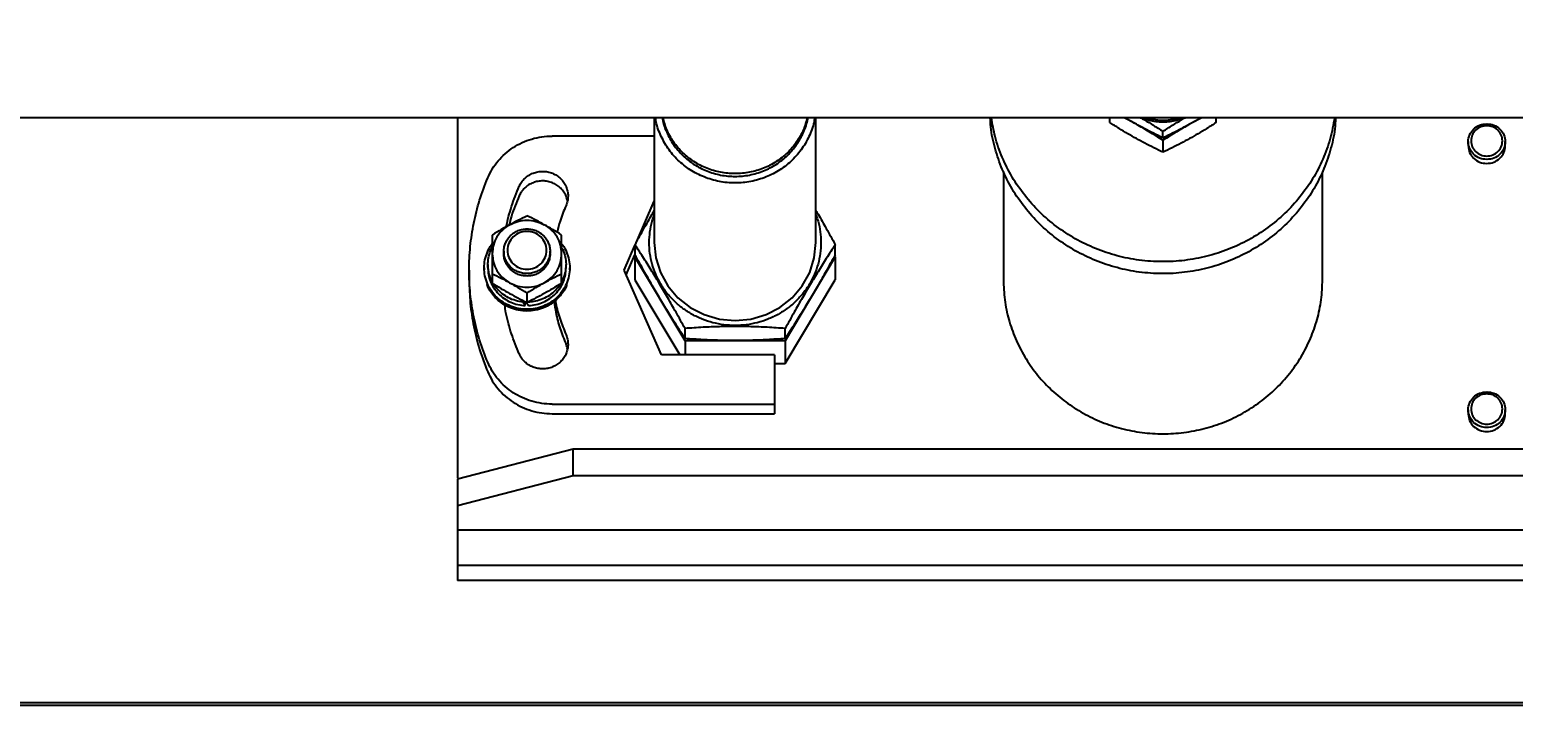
# Model space of a CAD drawing. Header units: millimetres. Extents: x 1293 to 41893, y 1011 to 26911.
# Drawn here: x 24060.2 to 24487.8, y 6890.9 to 7085.7 of the extents above; entities that cross this region are included whole.
import ezdxf

# ---------------------------------------------------------------- set-up
doc = ezdxf.new("R2010")
doc.units = ezdxf.units.MM
doc.header["$LTSCALE"] = 50
doc.layers.add('CAPA_1', color=7, linetype='Continuous')
doc.layers.add('MAQUINAS', color=11, linetype='Continuous')
doc.styles.add('SLDTEXTSTYLE0', font='TXT', dxfattribs={"width": 0.75})
doc.dimstyles.new('SLDDIMSTYLE0', dxfattribs={"dimtxt": 100, "dimasz": 100, "dimexe": 0, "dimexo": 0.0625, "dimgap": 25, "dimtad": 2, "dimdec": 0, "dimlfac": 1.5, "dimrnd": 1e-09, "dimzin": 12, "dimdsep": 46, "dimtxsty": 'SLDTEXTSTYLE0', "dimsah": 1, "dimcen": 0.09, "dimadec": 0, "dimazin": 3, "dimtfac": 1, "dimtdec": 0, "dimtofl": 0, "dimtmove": 0, "dimatfit": 3, "dimfxl": 1, "dimfrac": 2, "dimtolj": 1, "dimtzin": 12, "dimarcsym": 0})

# ---------------------------------------------------------------- blocks, each defined once
blk = doc.blocks.new('_D_28')
at = {"layer": 'CAPA_1', "transparency": 16777216}
for p, q in [((23097.89, 7144.96), (23097.89, 9212.28)), ((25942.46, 7144.96), (25942.46, 9212.28)), ((25942.46, 9162.28), (23097.89, 9162.28))]:
    blk.add_line(p, q, dxfattribs=at)
for points in [[(23097.89, 9162.28), (23197.89, 9146.89), (23197.89, 9177.66)], [(25942.46, 9162.28), (25842.46, 9177.66), (25842.46, 9146.89)]]:
    blk.add_solid(points, dxfattribs=at)
at = {"layer": 'CAPA_1', "transparency": 16777216, "insert": (24372.4, 9291.18), "char_height": 100, "attachment_point": 1, "style": 'SLDTEXTSTYLE0'}
blk.add_mtext('4267', dxfattribs=at)

msp = doc.modelspace()

# ---------------------------------------------------------------- linework, layer by layer
at = {"color": 7, "linetype": 'Continuous', "lineweight": 25}
msp.add_line((25245.9106964, 7060.3262403), (23794.4440298, 7060.3262403), dxfattribs=at)
at = {"layer": 'MAQUINAS', "linetype": 'Continuous', "lineweight": 25}
for p, q in [((24183.5093631, 7060.3262403), (24183.5093631, 6956.3841648)), ((24240.2260298, 7060.3262403), (24240.2260298, 7024.3418992)), ((24286.7926964, 7024.3418992), (24286.7926964, 7060.3262403)), ((24371.5093631, 7058.9367165), (24371.5093631, 7060.3262403)), ((24379.1760298, 7058.447836), (24375.6592765, 7060.3262403)), ((24398.0261164, 7060.3262403), (24394.5093631, 7058.447836)), ((24402.1760298, 7058.9367165), (24402.1760298, 7060.3262403)), ((24240.2260298, 7055.0418149), (24210.7347065, 7055.0418149)), ((24386.8426964, 7054.5267656), (24386.8426964, 7056.4060414)), ((24386.8426964, 7053.8178509), (24386.8426964, 7050.3856609)), ((24474.8426964, 7053.432478), (24474.8426964, 7052.2810784)), ((24485.5093631, 7052.2810784), (24485.5093631, 7053.432478)), ((24340.8426964, 7044.8564831), (24340.8426964, 7013.6440453)), ((24432.8426964, 7013.6440453), (24432.8426964, 7044.7809021)), ((24235.0493584, 7024.4603194), (24240.2260298, 7036.2402423)), ((24231.5093631, 7016.4047818), (24234.6418496, 7023.5330013)), ((24234.6418496, 7023.7266223), (24234.6418496, 7020.8160714)), ((24292.3768766, 7020.8160714), (24292.3768766, 7023.7266223)), ((24196.8426964, 7021.8341626), (24196.8426964, 7021.1302999)), ((24210.1760298, 7021.1302999), (24210.1760298, 7021.8341626)), ((24232.1159641, 7015.0244136), (24234.652597, 7020.7967213)), ((24234.6418496, 7020.2007945), (24234.8564952, 7020.5599034)), ((24234.6418496, 7020.2007945), (24234.6418496, 7013.6440453)), ((24249.0756064, 6996.0526488), (24234.6418496, 7020.2007945)), ((24292.3768766, 7020.2007945), (24277.9431198, 6996.0526488)), ((24292.162231, 7020.5599034), (24292.3768766, 7020.2007945)), ((24292.3768766, 7020.2007945), (24292.3768766, 7013.6440453)), ((24186.8426964, 7016.4047818), (24186.8426964, 7013.6440453)), ((24191.1760298, 7017.0340572), (24191.1760298, 7016.5164191)), ((24192.2526964, 7018.0244714), (24192.2526964, 7017.0340572)), ((24193.5093631, 7015.3668176), (24193.5093631, 7012.634403)), ((24213.5093631, 7012.634403), (24213.5093631, 7015.3668176)), ((24214.7660298, 7017.0340572), (24214.7660298, 7018.0244714)), ((24215.8426964, 7016.5164191), (24215.8426964, 7017.0340572)), ((24242.2627251, 6991.9346609), (24231.5093631, 7016.4047818)), ((24203.5093631, 7009.7900422), (24203.5093631, 7007.0576277)), ((24234.6418496, 7013.6440453), (24247.6179174, 6991.9346609)), ((24277.9431198, 6989.4958997), (24292.3768766, 7013.6440453)), ((24202.3562852, 7007.6379786), (24202.3562852, 7007.2085623)), ((24203.0310298, 7006.1707733), (24202.3562852, 7007.2085623)), ((24203.0310298, 7006.1707733), (24203.0310298, 7007.2983757)), ((24203.3129519, 7007.1530216), (24203.9876964, 7006.1707733)), ((24249.0756064, 6996.6679257), (24249.0756064, 6999.5784766)), ((24277.9431198, 6996.6679257), (24277.9431198, 6999.5784766)), ((24249.0756064, 6996.0526488), (24249.0756064, 6991.9346609)), ((24277.9431198, 6996.0526488), (24249.0756064, 6996.0526488)), ((24277.9431198, 6996.0526488), (24277.9431198, 6989.4958997)), ((24274.8426964, 6991.9346609), (24242.2627251, 6991.9346609)), ((24274.8426964, 6991.9346609), (24274.8426964, 6975.0070123)), ((24274.8426964, 6989.4958997), (24277.9431198, 6989.4958997)), ((24210.7347065, 6977.7677488), (24274.8426964, 6977.7677488)), ((24474.8426964, 6976.1584119), (24474.8426964, 6975.0070123)), ((24485.5093631, 6975.0070123), (24485.5093631, 6976.1584119)), ((24210.7347065, 6975.0070123), (24274.8426964, 6975.0070123)), ((24216.8426964, 6964.7781329), (24183.5093631, 6956.1508314)), ((24216.8426964, 6957.0507263), (24216.8426964, 6964.7781329)), ((24823.5093631, 6964.7781329), (24216.8426964, 6964.7781329)), ((24216.8426964, 6957.0507263), (24183.5093631, 6948.4234248)), ((24183.5093631, 6956.1508314), (24183.5093631, 6926.9047241)), ((24823.5093631, 6957.0507263), (24216.8426964, 6957.0507263)), ((24183.5093631, 6941.5215836), (24856.8426964, 6941.5215836)), ((24856.8426964, 6931.2183748), (24183.5093631, 6931.2183748)), ((24856.8426964, 6926.9047241), (24183.5093631, 6926.9047241)), ((24835.1465977, 6891.6757554), (24040.8426964, 6891.6757554)), ((24835.1465381, 6891.6736981), (24040.8426964, 6891.6736981)), ((24040.8426964, 6890.933961), (24835.1251157, 6890.933961))]:
    msp.add_line(p, q, dxfattribs=at)
at = {"layer": 'MAQUINAS', "linetype": 'Continuous', "lineweight": 25, "flags": 128}
msp.add_lwpolyline([(24240.2260298, 7024.3418992), (24240.6734125, 7019.9543231), (24241.998368, 7015.7353591), (24244.149979, 7011.8471397), (24247.0455602, 7008.4390868), (24250.5738362, 7005.6421701), (24254.5992172, 7003.5638735), (24258.9670101, 7002.2840647), (24263.5093631, 7001.8519262), (24268.0517161, 7002.2840647), (24272.419509, 7003.5638735), (24276.44489, 7005.6421701), (24279.973166, 7008.4390868), (24282.8687472, 7011.8471397), (24285.0203582, 7015.7353591), (24286.3453137, 7019.9543231), (24286.7926964, 7024.3418992)], dxfattribs=at)
at = {"layer": 'MAQUINAS', "linetype": 'Continuous', "lineweight": 25}
for points, knots in [([(24286.4152959, 7060.3262403), (24286.3947584, 7060.0970425), (24286.2429287, 7058.4026279), (24285.1068129, 7055.3717192), (24283.007531, 7051.4505075), (24280.0755465, 7048.02261), (24276.529279, 7045.2070946), (24272.4766778, 7043.1155536), (24268.0810639, 7041.8274533), (24263.5093631, 7041.392543), (24258.9376623, 7041.8274533), (24254.5420484, 7043.1155536), (24250.4894472, 7045.2070946), (24246.9431797, 7048.02261), (24244.0111952, 7051.4505075), (24241.9119133, 7055.3717192), (24240.7757975, 7058.4026279), (24240.6239678, 7060.0970425), (24240.6034303, 7060.3262403)], [0, 0, 0, 0, 0.0109290473, 0.0807963262, 0.1506636052, 0.2205308842, 0.2903981631, 0.3602654421, 0.430132721, 0.5, 0.569867279, 0.6397345579, 0.7096018369, 0.7794691158, 0.8493363948, 0.9192036738, 0.9890709527, 1, 1, 1, 1]), ([(24242.5534303, 7060.3262403), (24242.5635573, 7060.2198441), (24242.7013601, 7058.7720579), (24243.7275687, 7056.0976811), (24245.6423488, 7052.5035638), (24248.3311042, 7049.3631069), (24251.5797451, 7046.7832993), (24255.2931042, 7044.866952), (24259.3205375, 7043.6867244), (24263.5093631, 7043.2882405), (24267.6981887, 7043.6867244), (24271.725622, 7044.866952), (24275.4389811, 7046.7832993), (24278.687622, 7049.3631069), (24281.3763774, 7052.5035638), (24283.2911575, 7056.0976811), (24284.3173661, 7058.7720579), (24284.4551689, 7060.2198441), (24284.4652959, 7060.3262403)], [0, 0, 0, 0, 0.005602085, 0.0762303586, 0.1468586322, 0.2174869057, 0.2881151793, 0.3587434529, 0.4293717264, 0.5, 0.5706282736, 0.6412565471, 0.7118848207, 0.7825130943, 0.8531413678, 0.9237696414, 0.994397915, 1, 1, 1, 1]), ([(24284.2861392, 7060.3262403), (24283.9753165, 7059.1774306), (24283.3109671, 7056.7219758), (24281.349014, 7053.2941205), (24278.6949538, 7050.1476483), (24275.4370172, 7047.5694526), (24271.7261457, 7045.6526728), (24267.6980577, 7044.4725632), (24263.5093631, 7044.07404), (24259.3206685, 7044.4725632), (24255.2925805, 7045.6526728), (24251.581709, 7047.5694526), (24248.3237724, 7050.1476483), (24245.6697122, 7053.2941205), (24243.7077591, 7056.7219758), (24243.0434097, 7059.1774306), (24242.732587, 7060.3262403)], [0, 0, 0, 0, 0.0639031299, 0.1365859416, 0.2092687532, 0.2819515649, 0.3546343766, 0.4273171883, 0.5, 0.5726828117, 0.6453656234, 0.7180484351, 0.7907312468, 0.8634140584, 0.9360968701, 1, 1, 1, 1]), ([(24436.614599, 7060.3262403), (24436.5558834, 7059.243825), (24436.3829899, 7056.0565564), (24435.1696184, 7050.8626998), (24433.0578916, 7044.8736048), (24430.1117464, 7039.2093166), (24426.4369553, 7033.9629703), (24422.0815606, 7029.2253457), (24417.1240592, 7025.0772334), (24411.6482101, 7021.5896814), (24405.7479922, 7018.8223433), (24399.5242832, 7016.8225743), (24393.0835931, 7015.6245894), (24386.5361184, 7015.248887), (24379.9938894, 7015.7018953), (24373.5688466, 7016.9758633), (24367.370918, 7019.0489926), (24361.5061758, 7021.8858131), (24356.0748778, 7025.4377802), (24351.17029, 7029.6441397), (24346.8750804, 7034.4328419), (24343.2674096, 7039.7222405), (24340.3915834, 7045.4207515), (24338.3618295, 7051.4349056), (24337.238801, 7056.447837), (24337.1071901, 7059.439821), (24337.0681985, 7060.3262403)], [0, 0, 0, 0, 0.02242171717, 0.06602275055, 0.10962378393, 0.15322481731, 0.1968258507, 0.24042688408, 0.28402791746, 0.32762895084, 0.37122998422, 0.41483101761, 0.45843205099, 0.50203308437, 0.54563411775, 0.58923515113, 0.63283618452, 0.6764372179, 0.72003825128, 0.76363928466, 0.80724031804, 0.85084135143, 0.89444238481, 0.93804341819, 0.98164445157, 1, 1, 1, 1]), ([(24436.3293756, 7060.3262403), (24435.9616165, 7058.3204157), (24435.2131484, 7054.2381355), (24433.0395484, 7048.3265855), (24430.1166614, 7042.6596852), (24426.4356383, 7037.4140388), (24422.0819135, 7032.6762267), (24417.1239646, 7028.5281646), (24411.6482354, 7025.0405992), (24405.7479854, 7022.2732647), (24399.524285, 7020.2734947), (24393.0835926, 7019.0755101), (24386.5361184, 7018.6998076), (24379.9938899, 7019.1528159), (24373.5688444, 7020.4267836), (24367.3709262, 7022.4999142), (24361.5061451, 7025.3367302), (24356.0749925, 7028.8887139), (24351.169862, 7033.0950112), (24346.8766777, 7037.8839455), (24343.2614485, 7043.1724783), (24340.4138309, 7048.8742204), (24338.3701222, 7054.6195893), (24337.701542, 7058.5129979), (24337.3901701, 7060.3262403)], [0, 0, 0, 0, 0.0442347996, 0.0900272385, 0.1358196773, 0.1816121162, 0.227404555, 0.2731969938, 0.3189894327, 0.3647818715, 0.4105743103, 0.4563667492, 0.502159188, 0.5479516268, 0.5937440657, 0.6395365045, 0.6853289433, 0.7311213822, 0.776913821, 0.8227062598, 0.8684986987, 0.9142911375, 0.9600835763, 1, 1, 1, 1]), ([(24379.1760298, 7054.3067313), (24378.3565305, 7054.7715841), (24376.6796571, 7055.7227737), (24374.1114255, 7057.2792422), (24372.3960858, 7058.3718876), (24371.5093631, 7058.9367165)], [0, 0, 0, 0, 0.31587603827, 0.64635095407, 1, 1, 1, 1]), ([(24379.1760298, 7058.447836), (24378.3739402, 7058.8987388), (24377.2892513, 7059.5085076), (24376.2209522, 7060.1572264), (24375.9426231, 7060.3262403)], [0, 0, 0, 0, 0.73946515634, 1, 1, 1, 1]), ([(24386.8426964, 7054.5267656), (24385.9280411, 7054.9642785), (24384.1940288, 7055.7937196), (24381.6244358, 7057.1054205), (24379.9763888, 7058.0090141), (24379.1760298, 7058.447836)], [0, 0, 0, 0, 0.36475011241, 0.69149667976, 1, 1, 1, 1]), ([(24386.8426964, 7053.8178509), (24385.5257855, 7054.6564289), (24383.0110951, 7056.2577248), (24380.4133631, 7057.7412255), (24379.1760298, 7058.447836)], [0, 0, 0, 0, 0.523687075, 1, 1, 1, 1]), ([(24380.4145233, 7060.3262403), (24380.801203, 7060.106185), (24382.0351249, 7059.4039734), (24384.1935835, 7058.0919163), (24385.9278849, 7056.9882203), (24386.8426964, 7056.4060414)], [0, 0, 0, 0, 0.17739927774, 0.56609350281, 1, 1, 1, 1]), ([(24393.0192859, 7060.3262403), (24392.9167603, 7060.2763474), (24392.2169469, 7059.9357919), (24390.8162191, 7059.5286785), (24388.8514182, 7059.1326965), (24386.8426964, 7059.0112725), (24384.8339747, 7059.1326965), (24382.8691738, 7059.5286785), (24381.4684459, 7059.9357919), (24380.7686326, 7060.2763474), (24380.666107, 7060.3262403)], [0, 0, 0, 0, 0.02706033886, 0.18470689257, 0.34235344629, 0.5, 0.65764655371, 0.81529310743, 0.97293966114, 1, 1, 1, 1]), ([(24391.4983291, 7060.3262403), (24390.9156143, 7060.1347292), (24389.4125414, 7059.6407397), (24386.8426964, 7059.4697863), (24384.2728515, 7059.6407397), (24382.7697786, 7060.1347292), (24382.1870638, 7060.3262403)], [0, 0, 0, 0, 0.1938411647, 0.5, 0.8061588353, 1, 1, 1, 1]), ([(24386.8426964, 7056.4060414), (24387.7575005, 7056.9882162), (24389.4917946, 7058.0919088), (24391.6502545, 7059.4039644), (24392.8841838, 7060.1061809), (24393.2708705, 7060.3262403)], [0, 0, 0, 0, 0.4339030655, 0.8225974926, 1, 1, 1, 1]), ([(24394.5093631, 7058.447836), (24393.7090107, 7058.009018), (24392.0609708, 7057.1054288), (24389.4913787, 7055.7937255), (24387.7573593, 7054.9642817), (24386.8426964, 7054.5267656)], [0, 0, 0, 0, 0.3085006809, 0.635247041, 1, 1, 1, 1]), ([(24394.5093631, 7058.447836), (24393.2720298, 7057.7412255), (24390.6742978, 7056.2577248), (24388.1596073, 7054.6564289), (24386.8426964, 7053.8178509)], [0, 0, 0, 0, 0.47631292503, 1, 1, 1, 1]), ([(24397.7427702, 7060.3262403), (24397.4644478, 7060.1572303), (24396.396149, 7059.5085109), (24395.3114598, 7058.8987424), (24394.5093631, 7058.447836)], [0, 0, 0, 0, 0.2605285738, 1, 1, 1, 1]), ([(24402.1760298, 7058.9367165), (24401.2893112, 7058.3718889), (24399.5739796, 7057.2792461), (24397.0057467, 7055.7227802), (24395.3288695, 7054.7715882), (24394.5093631, 7054.3067313)], [0, 0, 0, 0, 0.3536476065, 0.6841211872, 1, 1, 1, 1]), ([(24386.8426964, 7050.3856609), (24385.9561715, 7050.8097314), (24384.2412143, 7051.6300836), (24381.6723495, 7052.9384617), (24379.9955152, 7053.8575593), (24379.1760298, 7054.3067313)], [0, 0, 0, 0, 0.3536476065, 0.6841211891, 1, 1, 1, 1]), ([(24394.5093631, 7054.3067313), (24393.6898848, 7053.8575631), (24392.0130543, 7052.9384675), (24389.4441869, 7051.6300912), (24387.7292242, 7050.809734), (24386.8426964, 7050.3856609)], [0, 0, 0, 0, 0.31587603762, 0.64635095413, 1, 1, 1, 1]), ([(24197.5113569, 7028.9199168), (24197.9769905, 7030.8735107), (24198.9234957, 7034.8446306), (24200.4753169, 7038.6341993), (24201.2637191, 7040.5594882)], [0, 0, 0, 0, 0.4919503759, 1, 1, 1, 1]), ([(24215.2006773, 7036.4115845), (24215.0891403, 7036.841945), (24214.8608682, 7037.7227226), (24214.1826831, 7038.9391333), (24213.2793005, 7040.0280873), (24212.167663, 7040.9238274), (24210.8979928, 7041.5934259), (24209.5170641, 7042.0107531), (24208.0785164, 7042.1598653), (24206.6373663, 7042.0350536), (24205.2494893, 7041.6409356), (24203.9665149, 7040.9933504), (24202.8440776, 7040.1145902), (24201.9016957, 7039.0481079), (24201.476378, 7038.2152038), (24201.2637191, 7037.7987518)], [0, 0, 0, 0, 0.0737503965, 0.1509378635, 0.2281253304, 0.3053127974, 0.3825002644, 0.4596877313, 0.5368751983, 0.6140626652, 0.6912501322, 0.7684375991, 0.8456250661, 0.922812533, 1, 1, 1, 1]), ([(24201.2637191, 7037.7987518), (24200.4554963, 7035.8794076), (24199.3032012, 7033.1429708), (24198.589357, 7030.2750305), (24198.3762051, 7029.4186713)], [0, 0, 0, 0, 0.7014027222, 1, 1, 1, 1]), ([(24198.5093631, 7029.495463), (24199.3149418, 7029.9360851), (24200.9996993, 7030.857586), (24202.6487945, 7031.6720969), (24203.5093631, 7032.0971436)], [0, 0, 0, 0, 0.4781570983, 1, 1, 1, 1]), ([(24208.5093631, 7029.495463), (24207.7037844, 7029.9360851), (24206.0190269, 7030.857586), (24204.3699317, 7031.6720969), (24203.5093631, 7032.0971436)], [0, 0, 0, 0, 0.4781570983, 1, 1, 1, 1]), ([(24214.764457, 7035.0240347), (24214.1502594, 7033.5418986), (24213.1091413, 7031.0295494), (24212.4698517, 7028.3966805), (24212.2077047, 7027.3170472)], [0, 0, 0, 0, 0.5899403189, 1, 1, 1, 1]), ([(24234.6418496, 7023.7266223), (24235.5045662, 7025.2869339), (24237.1384279, 7028.241941), (24239.0151616, 7031.5508496), (24240.0190379, 7033.2525469), (24240.2260298, 7033.6034244)], [0, 0, 0, 0, 0.4703585549, 0.890791834, 1, 1, 1, 1]), ([(24288.2593631, 7024.3418992), (24288.2184972, 7023.2987759), (24288.1367655, 7021.2125293), (24287.4793153, 7018.1367038), (24286.442137, 7015.1670508), (24285.0044258, 7012.3543821), (24283.201111, 7009.7468232), (24281.06028, 7007.38899), (24278.6193047, 7005.3212258), (24275.9197521, 7003.5789106), (24273.0078656, 7002.1918559), (24269.933454, 7001.1837946), (24266.7491253, 7000.5719748), (24263.5093631, 7000.3668651), (24260.269601, 7000.5719748), (24257.0852721, 7001.1837946), (24254.0108612, 7002.1918559), (24251.0989721, 7003.5789106), (24248.3994288, 7005.3212257), (24245.9584189, 7007.3889904), (24243.8177171, 7009.7468218), (24242.0139204, 7012.3543872), (24240.5780075, 7015.1670318), (24239.5341175, 7018.1367748), (24238.901716, 7021.2122643), (24238.6856353, 7024.3428881), (24238.9119214, 7027.4675785), (24239.4155823, 7030.1473825), (24240.0051688, 7031.715632), (24240.2260298, 7032.3031032)], [0, 0, 0, 0, 0.03759542, 0.07519084, 0.11278626, 0.1503816799, 0.1879770999, 0.2255725199, 0.2631679399, 0.3007633599, 0.3383587799, 0.3759541999, 0.4135496198, 0.4511450398, 0.4887404598, 0.5263358798, 0.5639312998, 0.6015267198, 0.6391221398, 0.6767175597, 0.7143129797, 0.7519083997, 0.7895038197, 0.8270992397, 0.8646946597, 0.9022900797, 0.9398854997, 0.9774809196, 1, 1, 1, 1]), ([(24286.7926964, 7033.603428), (24286.9996372, 7033.2526375), (24288.003461, 7031.5510304), (24289.8801961, 7028.2421221), (24291.5141085, 7025.2870258), (24292.3768766, 7023.7266223)], [0, 0, 0, 0, 0.1091811822, 0.5296137035, 1, 1, 1, 1]), ([(24286.7926964, 7032.3031032), (24287.0128096, 7031.715622), (24287.6004, 7030.1473457), (24288.1267998, 7027.4678467), (24288.2151753, 7025.3838817), (24288.2593631, 7024.3418992)], [0, 0, 0, 0, 0.2304687209, 0.6152343605, 1, 1, 1, 1]), ([(24198.5093631, 7029.495463), (24197.7037844, 7029.0375788), (24196.0190269, 7028.0799769), (24194.3699317, 7027.0551611), (24193.5093631, 7026.5203683)], [0, 0, 0, 0, 0.4781570983, 1, 1, 1, 1]), ([(24213.5093631, 7026.5203683), (24212.6487945, 7027.0551611), (24210.9996993, 7028.0799769), (24209.3149418, 7029.0375788), (24208.5093631, 7029.495463)], [0, 0, 0, 0, 0.5218429017, 1, 1, 1, 1]), ([(24213.5093631, 7023.9524987), (24213.5956435, 7023.8534881), (24214.201319, 7023.1584493), (24214.9557212, 7021.6061008), (24215.68948, 7019.37753), (24215.9206481, 7017.032888), (24215.684106, 7014.6952611), (24214.9772172, 7012.4456451), (24213.8302892, 7010.3728597), (24212.2865559, 7008.5559262), (24210.4055676, 7007.0648385), (24208.2595494, 7005.9568527), (24205.9309875, 7005.2745602), (24203.5093631, 7005.0441779), (24201.0877387, 7005.2745602), (24198.7591768, 7005.9568527), (24196.6131586, 7007.0648385), (24194.7321703, 7008.5559262), (24193.188437, 7010.3728597), (24192.041509, 7012.4456451), (24191.3346202, 7014.6952611), (24191.0980781, 7017.032888), (24191.3292462, 7019.37753), (24192.063005, 7021.6061008), (24192.8174072, 7023.1584493), (24193.4230827, 7023.8534881), (24193.5093631, 7023.9524987)], [0, 0, 0, 0, 0.0074384483, 0.0522167711, 0.096995094, 0.1417734169, 0.1865517398, 0.2313300627, 0.2761083856, 0.3208867085, 0.3656650313, 0.4104433542, 0.4552216771, 0.5, 0.5447783229, 0.5895566458, 0.6343349687, 0.6791132915, 0.7238916144, 0.7686699373, 0.8134482602, 0.8582265831, 0.903004906, 0.9477832289, 0.9925615517, 1, 1, 1, 1]), ([(24193.5093631, 7013.085937), (24193.2423655, 7013.6323721), (24192.6647135, 7014.8145898), (24192.2616961, 7016.7995504), (24192.2107978, 7018.9165026), (24192.6345075, 7020.9808655), (24193.0899351, 7022.3671771), (24193.4950555, 7022.9795117), (24193.5093631, 7023.0011374)], [0, 0, 0, 0, 0.1755422244, 0.3797873261, 0.5840324277, 0.7882775294, 0.992522631, 1, 1, 1, 1]), ([(24193.5093631, 7026.5203683), (24193.5093631, 7025.6154018), (24193.5093631, 7023.8812275), (24193.5093631, 7022.0201753), (24193.5093631, 7021.1302999)], [0, 0, 0, 0, 0.5218429017, 1, 1, 1, 1]), ([(24213.5093631, 7021.1302999), (24213.5093631, 7022.0201753), (24213.5093631, 7023.8812275), (24213.5093631, 7025.6154018), (24213.5093631, 7026.5203683)], [0, 0, 0, 0, 0.4781570983, 1, 1, 1, 1]), ([(24213.5093631, 7022.9110986), (24213.71578, 7022.5255709), (24214.2563308, 7021.5159768), (24214.6894957, 7019.7089716), (24214.8359612, 7017.5992676), (24214.5121609, 7015.5140238), (24214.0537081, 7013.9903813), (24213.5951171, 7013.2497134), (24213.5093631, 7013.1112126)], [0, 0, 0, 0, 0.1274332022, 0.3337135705, 0.5399939389, 0.7462743072, 0.9525546755, 1, 1, 1, 1]), ([(24249.0756064, 6999.5784766), (24248.2131194, 7001.14057), (24246.5796923, 7004.0989516), (24244.1607767, 7008.3357773), (24241.8587793, 7012.2513928), (24239.5567831, 7016.038415), (24237.1378659, 7019.8954458), (24235.5043882, 7022.4026977), (24234.6418496, 7023.7266223)], [0, 0, 0, 0, 0.18268769817, 0.34598437306, 0.49999999775, 0.65400512054, 0.81730151338, 1, 1, 1, 1]), ([(24292.3768766, 7023.7266223), (24291.5143896, 7022.4027779), (24289.8809625, 7019.8956061), (24287.4620469, 7016.0385823), (24285.1600495, 7012.2515646), (24282.8580533, 7008.3359572), (24280.4391361, 7004.0991333), (24278.8056583, 7001.1406622), (24277.9431198, 6999.5784766)], [0, 0, 0, 0, 0.18268769811, 0.34598437296, 0.49999999775, 0.65400512048, 0.81730151334, 1, 1, 1, 1]), ([(24193.5093631, 7021.1302999), (24193.5093631, 7020.2231626), (24193.5093631, 7018.3260093), (24193.5093631, 7016.3815302), (24193.5093631, 7015.3668176)], [0, 0, 0, 0, 0.4781570983, 1, 1, 1, 1]), ([(24213.5093631, 7015.3668176), (24213.5093631, 7016.3815302), (24213.5093631, 7018.3260093), (24213.5093631, 7020.2231626), (24213.5093631, 7021.1302999)], [0, 0, 0, 0, 0.5218429017, 1, 1, 1, 1]), ([(24249.0756064, 6996.6679257), (24248.2146191, 6997.9894762), (24246.5823525, 7000.4948819), (24244.1635566, 7004.3516099), (24241.8586852, 7008.1429838), (24239.5541, 7012.0633826), (24237.1351872, 7016.3002943), (24235.5028672, 7019.2566502), (24234.6418496, 7020.8160714)], [0, 0, 0, 0, 0.18237533169, 0.34574859499, 0.49999999995, 0.65425059477, 0.8176237954, 1, 1, 1, 1]), ([(24292.3768766, 7020.8160714), (24291.5158628, 7019.2566578), (24289.883546, 7016.3003092), (24287.4646353, 7012.0633963), (24285.1600489, 7008.1429971), (24282.8551769, 7004.3516236), (24280.4363829, 7000.494894), (24278.8041117, 6997.9894825), (24277.9431198, 6996.6679257)], [0, 0, 0, 0, 0.1823753322, 0.3457485953, 0.5, 0.6542505949, 0.817623795, 1, 1, 1, 1]), ([(24192.2732388, 7017.03556), (24192.2971956, 7016.4099875), (24192.3480546, 7015.0819294), (24192.939422, 7013.1171012), (24193.9094662, 7011.2236861), (24195.2490274, 7009.5482745), (24196.8946291, 7008.150699), (24198.7887152, 7007.0931851), (24200.857868, 7006.3782852), (24202.3066425, 7006.2399439), (24203.0310298, 7006.1707733)], [0, 0, 0, 0, 0.11285869391, 0.23959316621, 0.36632763851, 0.49306211081, 0.6197965831, 0.7465310554, 0.8732655277, 1, 1, 1, 1]), ([(24193.5093631, 7015.3668176), (24194.3699317, 7014.9417708), (24196.0190269, 7014.1272599), (24197.7037844, 7013.2057591), (24198.5093631, 7012.7651369)], [0, 0, 0, 0, 0.5218429017, 1, 1, 1, 1]), ([(24203.9876964, 7006.1707733), (24204.7120837, 7006.2399439), (24206.1608582, 7006.3782852), (24208.230011, 7007.0931851), (24210.1240971, 7008.150699), (24211.7696988, 7009.5482745), (24213.10926, 7011.2236861), (24214.0793042, 7013.1171012), (24214.6706716, 7015.0819294), (24214.7215306, 7016.4099875), (24214.7454874, 7017.03556)], [0, 0, 0, 0, 0.1267344723, 0.2534689446, 0.3802034169, 0.5069378892, 0.6336723615, 0.7604068338, 0.8871413061, 1, 1, 1, 1]), ([(24208.5093631, 7012.7651369), (24209.3149418, 7013.2057591), (24210.9996993, 7014.1272599), (24212.6487945, 7014.9417708), (24213.5093631, 7015.3668176)], [0, 0, 0, 0, 0.4781570983, 1, 1, 1, 1]), ([(24214.9996121, 7012.2623202), (24214.9687897, 7012.1603207), (24214.7120069, 7011.3105566), (24213.8028827, 7009.8639852), (24212.2938993, 7008.0359399), (24210.4036007, 7006.5478299), (24208.2600739, 7005.4390452), (24205.9308564, 7004.7569706), (24203.5093631, 7004.5265156), (24201.0878698, 7004.7569706), (24198.7586523, 7005.4390452), (24196.6151255, 7006.5478299), (24194.7248269, 7008.0359399), (24193.2158435, 7009.8639852), (24192.3067193, 7011.3105566), (24192.0499365, 7012.1603207), (24192.0191141, 7012.2623202)], [0, 0, 0, 0, 0.0111144708, 0.0925953923, 0.1740763138, 0.2555572354, 0.3370381569, 0.4185190785, 0.5, 0.5814809215, 0.6629618431, 0.7444427646, 0.8259236862, 0.9074046077, 0.9888855292, 1, 1, 1, 1]), ([(24193.5093631, 7012.634403), (24194.3699317, 7012.0996102), (24196.0190269, 7011.0747944), (24197.7037844, 7010.1171925), (24198.5093631, 7009.6593084)], [0, 0, 0, 0, 0.52184290167, 1, 1, 1, 1]), ([(24202.3562852, 7007.2085623), (24201.6376943, 7007.3197387), (24200.2005125, 7007.5420915), (24198.1770739, 7008.3742104), (24196.3618152, 7009.5454417), (24194.9057299, 7010.8892848), (24194.2300688, 7011.9269305), (24193.9417009, 7012.3697911)], [0, 0, 0, 0, 0.2107671482, 0.4215342965, 0.6323014447, 0.8430685929, 1, 1, 1, 1]), ([(24198.5093631, 7012.7651369), (24199.3149418, 7012.3072527), (24200.9996993, 7011.3496508), (24202.6487945, 7010.324835), (24203.5093631, 7009.7900422)], [0, 0, 0, 0, 0.4781570983, 1, 1, 1, 1]), ([(24203.5093631, 7009.7900422), (24204.3699317, 7010.324835), (24206.0190269, 7011.3496508), (24207.7037844, 7012.3072527), (24208.5093631, 7012.7651369)], [0, 0, 0, 0, 0.5218429017, 1, 1, 1, 1]), ([(24213.0610022, 7012.3599841), (24212.9362564, 7012.1397608), (24212.4626783, 7011.3037171), (24211.2756438, 7010.0827576), (24209.5650458, 7008.7710536), (24207.6032963, 7007.8317282), (24205.6442346, 7007.2659436), (24204.3428441, 7007.2118863), (24203.7684487, 7007.188027)], [0, 0, 0, 0, 0.0694697358, 0.2637310565, 0.4579923773, 0.652253698, 0.8465150188, 1, 1, 1, 1]), ([(24213.5093631, 7012.634403), (24212.6487945, 7012.0996102), (24210.9996993, 7011.0747944), (24209.3149418, 7010.1171925), (24208.5093631, 7009.6593084)], [0, 0, 0, 0, 0.5218429017, 1, 1, 1, 1]), ([(24201.2637191, 6992.2500754), (24200.4920456, 6994.1782074), (24198.9486986, 6998.0344715), (24197.6193972, 7002.7970675), (24197.2107868, 7005.6138071), (24197.0992176, 7006.3829051)], [0, 0, 0, 0, 0.4209459481, 0.8418918962, 1, 1, 1, 1]), ([(24198.5093631, 7009.6593084), (24199.3149418, 7009.2186862), (24200.9996993, 7008.2971853), (24202.6487945, 7007.4826744), (24203.5093631, 7007.0576277)], [0, 0, 0, 0, 0.4781570983, 1, 1, 1, 1]), ([(24208.5093631, 7009.6593084), (24207.7037844, 7009.2186862), (24206.0190269, 7008.2971853), (24204.3699317, 7007.4826744), (24203.5093631, 7007.0576277)], [0, 0, 0, 0, 0.47815709833, 1, 1, 1, 1]), ([(24211.3255961, 7007.3753865), (24211.476362, 7006.2951544), (24211.8476142, 7003.6351474), (24212.9726909, 6999.4824111), (24214.1672016, 6996.5106653), (24214.764457, 6995.0247924)], [0, 0, 0, 0, 0.2547848394, 0.6273924197, 1, 1, 1, 1]), ([(24211.7111303, 7007.6810052), (24211.7501864, 7007.4218878), (24212.0269343, 7005.5858037), (24212.9874386, 7002.2455545), (24214.1721175, 6999.2722041), (24214.764457, 6997.7855289)], [0, 0, 0, 0, 0.0759195792, 0.5379597896, 1, 1, 1, 1]), ([(24277.9431198, 6999.5784766), (24276.2181458, 6999.6976011), (24272.9512917, 6999.923206), (24268.1134604, 7000.113107), (24263.5094658, 7000.1774059), (24258.9054733, 7000.1131133), (24254.0676389, 6999.9232167), (24250.8006834, 6999.6976071), (24249.0756064, 6999.5784766)], [0, 0, 0, 0, 0.182687698, 0.3459843729, 0.4999999978, 0.6540051206, 0.8173015134, 1, 1, 1, 1]), ([(24215.2006773, 6993.6372427), (24215.1984594, 6993.6580308), (24215.1470982, 6994.1394423), (24214.9515557, 6994.591886), (24214.764457, 6995.0247924)], [0, 0, 0, 0, 0.0431816381, 1, 1, 1, 1]), ([(24277.9431198, 6996.6679257), (24276.2211187, 6996.5490016), (24272.9565354, 6996.3235441), (24268.1188288, 6996.1334836), (24263.509371, 6996.0688916), (24258.8999138, 6996.1334841), (24254.0622069, 6996.3235421), (24250.7976158, 6996.5490007), (24249.0756064, 6996.6679257)], [0, 0, 0, 0, 0.1823753315, 0.3457485943, 0.5, 0.6542505955, 0.8176237958, 1, 1, 1, 1])]:
    msp.add_open_spline(points, degree=3, knots=knots, dxfattribs=at)
for points in [[(24480.1760298, 7048.2808736), (24479.477992, 7048.3583103), (24478.0819165, 7048.5131838), (24476.306613, 7049.7044882), (24475.1203931, 7051.407325), (24474.7038481, 7053.432478), (24475.1203931, 7055.4576311), (24476.306613, 7057.1604678), (24478.0819165, 7058.3517723), (24479.477992, 7058.5066457), (24480.1760298, 7058.5840824)], [(24480.1760298, 7058.0057335), (24480.7670147, 7057.9401761), (24481.9489846, 7057.8090615), (24483.4520231, 7056.8004062), (24484.4563213, 7055.3589193), (24484.808984, 7053.6436067), (24484.4563213, 7051.9318061), (24483.4520231, 7050.4797832), (24481.9489846, 7049.5097599), (24480.1760298, 7049.1690959), (24478.4030749, 7049.5097599), (24476.9000364, 7050.4797832), (24475.8957382, 7051.9318061), (24475.5430756, 7053.6436067), (24475.8957382, 7055.3589193), (24476.9000364, 7056.8004062), (24478.4030749, 7057.8090615), (24479.5850448, 7057.9401761), (24480.1760298, 7058.0057335)], [(24480.1760298, 7058.5840824), (24480.8740675, 7058.5066457), (24482.270143, 7058.3517723), (24484.0454465, 7057.1604678), (24485.2316664, 7055.4576311), (24485.6482114, 7053.432478), (24485.2316664, 7051.407325), (24484.0454465, 7049.7044882), (24482.270143, 7048.5131838), (24480.8740675, 7048.3583103), (24480.1760298, 7048.2808736)], [(24192.1942103, 7042.967742), (24192.6042677, 7043.8376711), (24193.4243826, 7045.5775293), (24195.14362, 7047.9283385), (24197.1759, 7050.0227896), (24199.5136611, 7051.7996848), (24202.0956553, 7053.2266674), (24204.867861, 7054.2610274), (24207.7687094, 7054.918943), (24209.7460408, 7055.0008576), (24210.7347065, 7055.0418149)], [(24474.8426964, 7052.2810784), (24474.9228648, 7051.6060274), (24475.0832016, 7050.2559253), (24476.3165307, 7048.5530886), (24478.0794371, 7047.3617841), (24479.4771655, 7047.2069107), (24480.1760298, 7047.129474)], [(24480.1760298, 7047.129474), (24480.874894, 7047.2069107), (24482.2726225, 7047.3617841), (24484.0355288, 7048.5530886), (24485.2688579, 7050.2559253), (24485.4291947, 7051.6060274), (24485.5093631, 7052.2810784)], [(24201.2637191, 7040.5594882), (24201.476378, 7040.9759403), (24201.9016957, 7041.8088444), (24202.8440775, 7042.8753267), (24203.966515, 7043.7540869), (24205.2494889, 7044.401672), (24206.6373677, 7044.7957903), (24208.0785112, 7044.9206008), (24209.5170835, 7044.7714932), (24210.8979204, 7044.3541486), (24212.1679332, 7043.6846152), (24213.2782922, 7042.7886325), (24214.1864463, 7041.7005836), (24214.857042, 7040.4624678), (24215.2660039, 7039.12117), (24215.3912883, 7037.7308299), (24215.251696, 7036.335195), (24214.92687, 7035.4610881), (24214.764457, 7035.0240347)], [(24192.1942103, 6989.8418216), (24191.3737563, 6991.9689089), (24189.7328484, 6996.2230834), (24188.0896838, 7002.8562385), (24187.0664569, 7009.5969102), (24186.7308162, 7016.4047818), (24187.0664569, 7023.2126534), (24188.0896838, 7029.9533251), (24189.7328484, 7036.5864802), (24191.3737563, 7040.8406548), (24192.1942103, 7042.967742)], [(24198.5093631, 7029.495463), (24197.7861157, 7029.018521), (24196.339621, 7028.0646372), (24194.7619245, 7026.0085499), (24193.7073354, 7023.6607374), (24193.5753539, 7021.9737791), (24193.5093631, 7021.1302999)], [(24203.5093631, 7015.3946571), (24203.0730344, 7015.4186231), (24202.200377, 7015.4665551), (24200.9416945, 7015.8494651), (24199.7816861, 7016.4445964), (24198.7649302, 7017.2516064), (24197.9305003, 7018.2334459), (24197.3104628, 7019.3540005), (24196.9286457, 7020.5697754), (24196.7997218, 7021.8341626), (24196.9286457, 7023.0985499), (24197.3104628, 7024.3143247), (24197.9305003, 7025.4348794), (24198.7649302, 7026.4167189), (24199.7816861, 7027.2237289), (24200.9416945, 7027.8188602), (24202.200377, 7028.2017702), (24203.0730344, 7028.2497022), (24203.5093631, 7028.2736681)], [(24203.5093631, 7027.5507276), (24204.2480943, 7027.468781), (24205.7255566, 7027.3048876), (24207.6043548, 7026.0440685), (24208.8597276, 7024.2422099), (24209.3005559, 7022.0980691), (24208.8597276, 7019.9583184), (24207.6043548, 7018.1432898), (24205.7255566, 7016.9307607), (24203.5093631, 7016.5049306), (24201.2931696, 7016.9307607), (24199.4143714, 7018.1432898), (24198.1589986, 7019.9583184), (24197.7181703, 7022.0980691), (24198.1589986, 7024.2422099), (24199.4143714, 7026.0440685), (24201.2931696, 7027.3048876), (24202.7706319, 7027.468781), (24203.5093631, 7027.5507276)], [(24198.5093631, 7029.495463), (24199.2986012, 7029.8620002), (24200.8770774, 7030.5950747), (24203.5093631, 7030.8867999), (24206.1416488, 7030.5950747), (24207.720125, 7029.8620002), (24208.5093631, 7029.495463)], [(24203.5093631, 7028.2736681), (24203.9456918, 7028.2497022), (24204.8183492, 7028.2017702), (24206.0770317, 7027.8188602), (24207.2370401, 7027.2237289), (24208.253796, 7026.4167189), (24209.0882259, 7025.4348794), (24209.7082634, 7024.3143247), (24210.0900805, 7023.0985499), (24210.2190044, 7021.8341626), (24210.0900805, 7020.5697754), (24209.7082634, 7019.3540005), (24209.0882259, 7018.2334459), (24208.253796, 7017.2516064), (24207.2370401, 7016.4445964), (24206.0770317, 7015.8494651), (24204.8183492, 7015.4665551), (24203.9456918, 7015.4186231), (24203.5093631, 7015.3946571)], [(24213.5093631, 7021.1302999), (24213.4433723, 7021.9737791), (24213.3113908, 7023.6607374), (24212.2568017, 7026.0085499), (24210.6791052, 7028.0646372), (24209.2326105, 7029.018521), (24208.5093631, 7029.495463)], [(24193.5093631, 7021.1302999), (24193.5753539, 7020.2868208), (24193.7073354, 7018.5998624), (24194.7619245, 7016.2520499), (24196.339621, 7014.1959627), (24197.7861157, 7013.2420788), (24198.5093631, 7012.7651369)], [(24203.5093631, 7014.6907944), (24203.0730331, 7014.7147604), (24202.2003731, 7014.7626924), (24200.9417104, 7015.1456024), (24199.7816268, 7015.7407337), (24198.7651518, 7016.5477437), (24197.9296735, 7017.5295832), (24197.3135483, 7018.6501378), (24196.9171307, 7019.8659126), (24196.8675078, 7020.7088375), (24196.8426964, 7021.1302999)], [(24210.1760298, 7021.1302999), (24210.1512184, 7020.7088375), (24210.1015955, 7019.8659126), (24209.7051779, 7018.6501378), (24209.0890527, 7017.5295832), (24208.2535744, 7016.5477437), (24207.2370994, 7015.7407337), (24206.0770158, 7015.1456024), (24204.8183531, 7014.7626924), (24203.9456931, 7014.7147604), (24203.5093631, 7014.6907944)], [(24208.5093631, 7012.7651369), (24209.2326105, 7013.2420788), (24210.6791052, 7014.1959627), (24212.2568017, 7016.2520499), (24213.3113908, 7018.5998624), (24213.4433723, 7020.2868208), (24213.5093631, 7021.1302999)], [(24186.8426964, 7013.6440453), (24186.9072939, 7011.3747548), (24187.036489, 7006.8361737), (24188.0976752, 7000.095502), (24189.7308506, 6993.4623469), (24191.3730904, 6989.2081724), (24192.1942103, 6987.0810851)], [(24198.5093631, 7012.7651369), (24199.2986012, 7012.3985997), (24200.8770774, 7011.6655252), (24203.5093631, 7011.3737999), (24206.1416488, 7011.6655252), (24207.720125, 7012.3985997), (24208.5093631, 7012.7651369)], [(24340.8426964, 7013.6440453), (24340.9186491, 7011.7053111), (24341.0705546, 7007.8278427), (24342.2924822, 7002.1111568), (24344.2201671, 6996.5918019), (24346.8922769, 6991.3642156), (24350.2438923, 6986.5178434), (24354.2228105, 6982.135608), (24358.7595727, 6978.2924907), (24363.776923, 6975.0542483), (24369.1889141, 6972.4762881), (24374.9029719, 6970.6027195), (24380.8213203, 6969.4656), (24386.8426964, 6969.084386), (24392.8640726, 6969.4656), (24398.7824209, 6970.6027195), (24404.4964788, 6972.4762881), (24409.9084699, 6975.0542483), (24414.9258202, 6978.2924907), (24419.4625824, 6982.135608), (24423.4415006, 6986.5178434), (24426.7931159, 6991.3642156), (24429.4652257, 6996.5918019), (24431.3929106, 7002.1111568), (24432.6148383, 7007.8278427), (24432.7667437, 7011.7053111), (24432.8426964, 7013.6440453)], [(24214.764457, 6997.7855289), (24214.92687, 6997.3484755), (24215.251696, 6996.4743687), (24215.3912883, 6995.0787337), (24215.2660039, 6993.6883936), (24214.857042, 6992.3470958), (24214.1864463, 6991.10898), (24213.2782922, 6990.0209312), (24212.1679332, 6989.1249484), (24210.8979204, 6988.455415), (24209.5170835, 6988.0380704), (24208.0785112, 6987.8889628), (24206.6373677, 6988.0137733), (24205.2494889, 6988.4078916), (24203.966515, 6989.0554767), (24202.8440775, 6989.9342369), (24201.9016957, 6991.0007192), (24201.476378, 6991.8336233), (24201.2637191, 6992.2500754)], [(24210.7347065, 6977.7677488), (24209.7460408, 6977.808706), (24207.7687094, 6977.8906206), (24204.867861, 6978.5485362), (24202.0956553, 6979.5828962), (24199.5136611, 6981.0098788), (24197.1759, 6982.786774), (24195.14362, 6984.8812251), (24193.4243826, 6987.2320343), (24192.6042677, 6988.9718925), (24192.1942103, 6989.8418216)], [(24192.1942103, 6987.0810851), (24192.6042677, 6986.211156), (24193.4243826, 6984.4712978), (24195.14362, 6982.1204887), (24197.1759, 6980.0260375), (24199.5136611, 6978.2491423), (24202.0956553, 6976.8221598), (24204.867861, 6975.7877998), (24207.7687094, 6975.1298841), (24209.7460408, 6975.0479695), (24210.7347065, 6975.0070123)], [(24480.1760298, 6971.0068075), (24479.477992, 6971.0842442), (24478.0819165, 6971.2391177), (24476.306613, 6972.4304221), (24475.1203931, 6974.1332589), (24474.7038481, 6976.1584119), (24475.1203931, 6978.183565), (24476.306613, 6979.8864017), (24478.0819165, 6981.0777062), (24479.477992, 6981.2325796), (24480.1760298, 6981.3100163)], [(24480.1760298, 6980.7316674), (24480.7670147, 6980.66611), (24481.9489846, 6980.5349954), (24483.4520231, 6979.5263401), (24484.4563213, 6978.0848532), (24484.808984, 6976.3695406), (24484.4563213, 6974.65774), (24483.4520231, 6973.2057171), (24481.9489846, 6972.2356938), (24480.1760298, 6971.8950297), (24478.4030749, 6972.2356938), (24476.9000364, 6973.2057171), (24475.8957382, 6974.65774), (24475.5430756, 6976.3695406), (24475.8957382, 6978.0848532), (24476.9000364, 6979.5263401), (24478.4030749, 6980.5349954), (24479.5850448, 6980.66611), (24480.1760298, 6980.7316674)], [(24480.1760298, 6981.3100163), (24480.8740675, 6981.2325796), (24482.270143, 6981.0777062), (24484.0454465, 6979.8864017), (24485.2316664, 6978.183565), (24485.6482114, 6976.1584119), (24485.2316664, 6974.1332589), (24484.0454465, 6972.4304221), (24482.270143, 6971.2391177), (24480.8740675, 6971.0842442), (24480.1760298, 6971.0068075)], [(24474.8426964, 6975.0070123), (24474.9228648, 6974.3319613), (24475.0832016, 6972.9818592), (24476.3165307, 6971.2790225), (24478.0794371, 6970.087718), (24479.4771655, 6969.9328446), (24480.1760298, 6969.8554079)], [(24480.1760298, 6969.8554079), (24480.874894, 6969.9328446), (24482.2726225, 6970.087718), (24484.0355288, 6971.2790225), (24485.2688579, 6972.9818592), (24485.4291947, 6974.3319613), (24485.5093631, 6975.0070123)]]:
    msp.add_open_spline(points, degree=3, dxfattribs=at)

# ---------------------------------------------------------------- dimensions: what is measured, and where the dimension line sits
at = {"layer": 'CAPA_1'}
dim = msp.add_linear_dim(base=(23097.8900298, 9162.2750488), p1=(25942.4620298, 7081.4622403), p2=(23097.8900298, 7081.4622403), dimstyle='SLDDIMSTYLE0', dxfattribs=at)
dim.commit()
dim.dimension.update_dxf_attribs({"geometry": '_D_28', "text_midpoint": (24520.1760298, 9162.2750488), "dimtype": 160})

doc.saveas('drawing.dxf')
